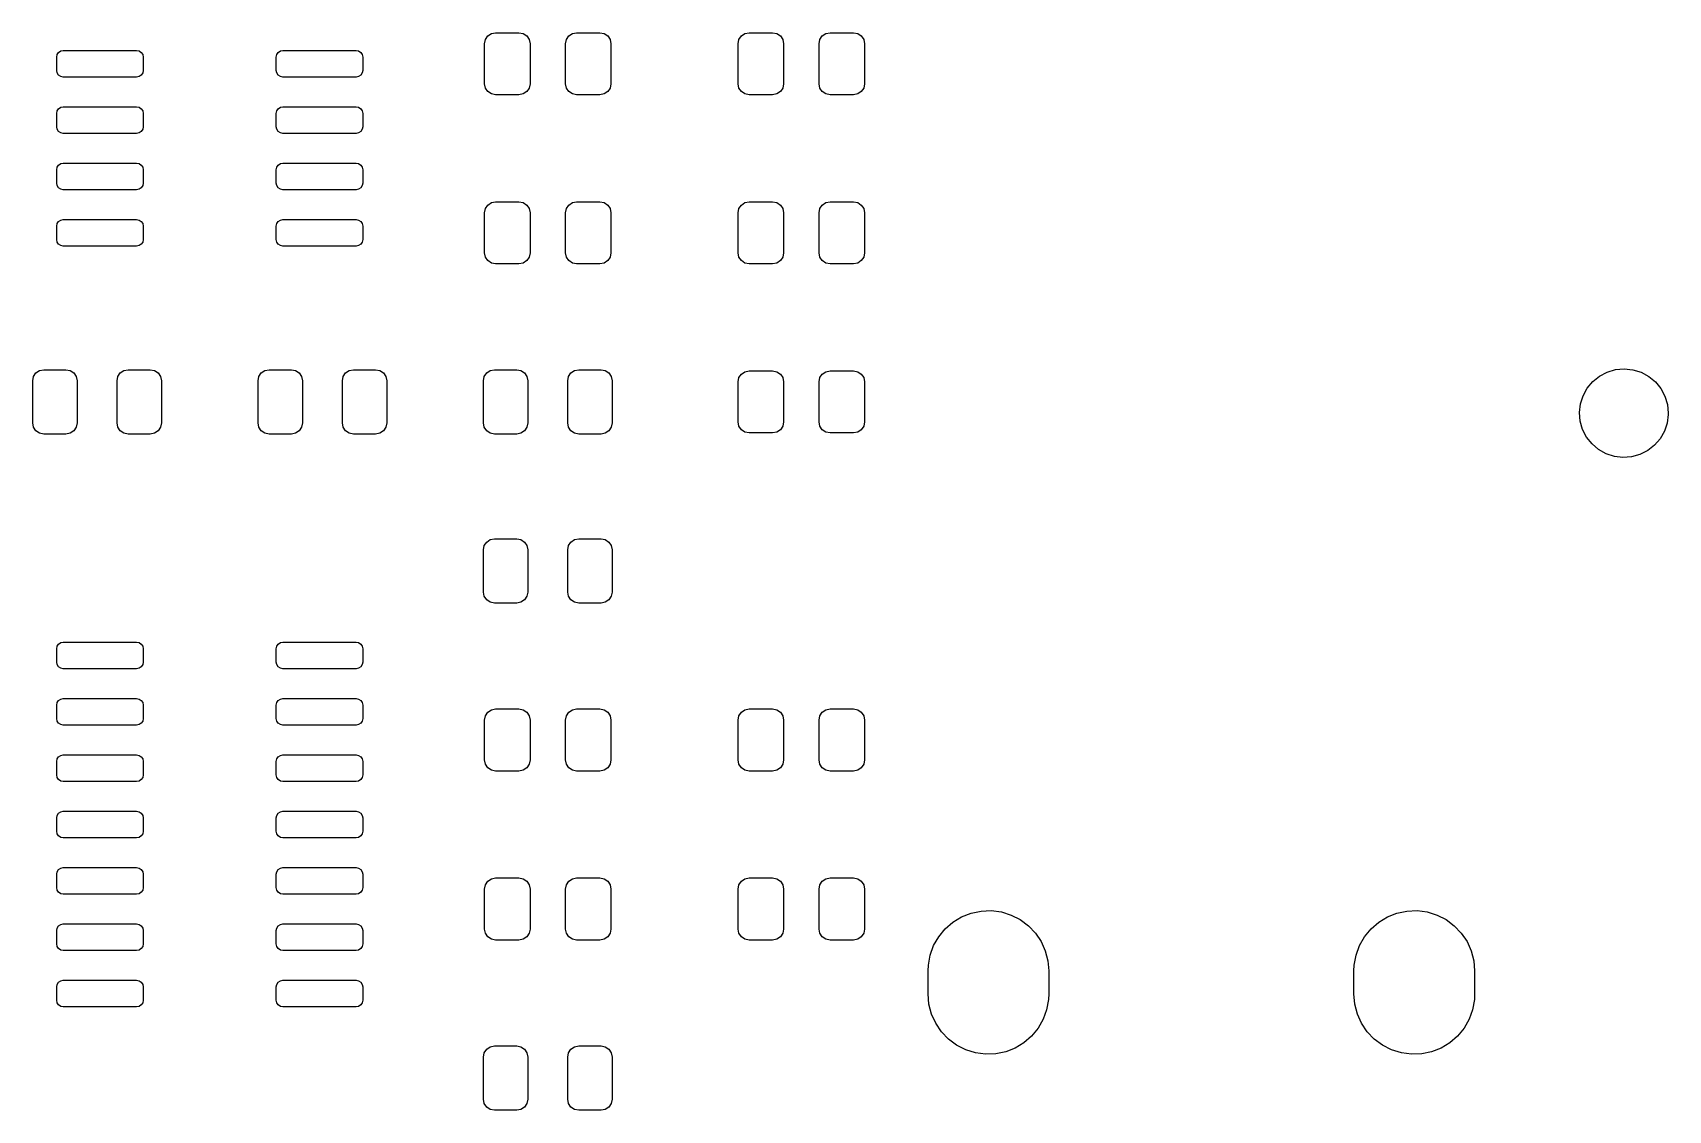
# Model space of a CAD drawing. Extents: x 125 to 290, y -245 to -37.
# Drawn here: x 206.58 to 243.44, y -216.62 to -192.34 of the extents above; entities that cross this region are included whole.
import ezdxf

# ---------------------------------------------------------------- set-up
doc = ezdxf.new("R2010")
doc.units = 0
doc.layers.add('BLACK', color=7, linetype='CONTINUOUS')

msp = doc.modelspace()

# ---------------------------------------------------------------- linework, layer by layer
at = {"layer": 'BLACK', "linetype": 'CONTINUOUS'}
for p, q in [((216.78, -192.494), (216.834, -192.413)), ((216.834, -192.413), (216.915, -192.359)), ((216.915, -192.359), (217.011, -192.34)), ((217.011, -192.34), (217.536, -192.34)), ((217.536, -192.34), (217.632, -192.359)), ((217.632, -192.359), (217.713, -192.413)), ((217.713, -192.413), (217.767, -192.494)), ((218.605, -192.494), (218.659, -192.413)), ((218.659, -192.413), (218.74, -192.359)), ((218.74, -192.359), (218.836, -192.34)), ((218.836, -192.34), (219.361, -192.34)), ((219.361, -192.34), (219.457, -192.359)), ((219.457, -192.359), (219.538, -192.413)), ((219.538, -192.413), (219.592, -192.494)), ((222.495, -192.494), (222.549, -192.413)), ((222.549, -192.413), (222.63, -192.359)), ((222.63, -192.359), (222.726, -192.34)), ((222.726, -192.34), (223.251, -192.34)), ((223.251, -192.34), (223.347, -192.359)), ((223.347, -192.359), (223.428, -192.413)), ((223.428, -192.413), (223.482, -192.494)), ((224.32, -192.494), (224.374, -192.413)), ((224.374, -192.413), (224.455, -192.359)), ((224.455, -192.359), (224.551, -192.34)), ((224.551, -192.34), (225.076, -192.34)), ((225.076, -192.34), (225.172, -192.359)), ((225.172, -192.359), (225.253, -192.413)), ((225.253, -192.413), (225.307, -192.494)), ((207.127, -192.833), (207.16, -192.784)), ((207.16, -192.784), (207.209, -192.751)), ((207.209, -192.751), (207.266, -192.74)), ((207.266, -192.74), (208.916, -192.74)), ((208.916, -192.74), (208.973, -192.751)), ((208.973, -192.751), (209.022, -192.784)), ((209.022, -192.784), (209.055, -192.833)), ((212.077, -192.833), (212.11, -192.784)), ((212.11, -192.784), (212.159, -192.751)), ((212.159, -192.751), (212.216, -192.74)), ((212.216, -192.74), (213.866, -192.74)), ((213.866, -192.74), (213.923, -192.751)), ((213.923, -192.751), (213.972, -192.784)), ((213.972, -192.784), (214.005, -192.833)), ((216.761, -192.59), (216.78, -192.494)), ((216.761, -193.49), (216.761, -192.59)), ((217.767, -192.494), (217.786, -192.59)), ((217.786, -192.59), (217.786, -193.49)), ((218.586, -192.59), (218.605, -192.494)), ((218.586, -193.49), (218.586, -192.59)), ((219.592, -192.494), (219.611, -192.59)), ((219.611, -192.59), (219.611, -193.49)), ((222.476, -192.59), (222.495, -192.494)), ((222.476, -193.49), (222.476, -192.59)), ((223.482, -192.494), (223.501, -192.59)), ((223.501, -192.59), (223.501, -193.49)), ((224.301, -192.59), (224.32, -192.494)), ((224.301, -193.49), (224.301, -192.59)), ((225.307, -192.494), (225.326, -192.59)), ((225.326, -192.59), (225.326, -193.49)), ((207.116, -192.89), (207.127, -192.833)), ((207.116, -193.19), (207.116, -192.89)), ((209.055, -192.833), (209.066, -192.89)), ((209.066, -192.89), (209.066, -193.19)), ((212.066, -192.89), (212.077, -192.833)), ((212.066, -193.19), (212.066, -192.89)), ((214.005, -192.833), (214.016, -192.89)), ((214.016, -192.89), (214.016, -193.19)), ((207.127, -193.247), (207.116, -193.19)), ((207.16, -193.296), (207.127, -193.247)), ((207.209, -193.329), (207.16, -193.296)), ((207.266, -193.34), (207.209, -193.329)), ((208.916, -193.34), (207.266, -193.34)), ((208.973, -193.329), (208.916, -193.34)), ((209.022, -193.296), (208.973, -193.329)), ((209.055, -193.247), (209.022, -193.296)), ((209.066, -193.19), (209.055, -193.247)), ((212.077, -193.247), (212.066, -193.19)), ((212.11, -193.296), (212.077, -193.247)), ((212.159, -193.329), (212.11, -193.296)), ((212.216, -193.34), (212.159, -193.329)), ((213.866, -193.34), (212.216, -193.34)), ((213.923, -193.329), (213.866, -193.34)), ((213.972, -193.296), (213.923, -193.329)), ((214.005, -193.247), (213.972, -193.296)), ((214.016, -193.19), (214.005, -193.247)), ((216.78, -193.586), (216.761, -193.49)), ((217.786, -193.49), (217.767, -193.586)), ((218.605, -193.586), (218.586, -193.49)), ((219.611, -193.49), (219.592, -193.586)), ((222.495, -193.586), (222.476, -193.49)), ((223.501, -193.49), (223.482, -193.586)), ((224.32, -193.586), (224.301, -193.49)), ((225.326, -193.49), (225.307, -193.586)), ((216.834, -193.667), (216.78, -193.586)), ((216.915, -193.721), (216.834, -193.667)), ((217.011, -193.74), (216.915, -193.721)), ((217.536, -193.74), (217.011, -193.74)), ((217.632, -193.721), (217.536, -193.74)), ((217.713, -193.667), (217.632, -193.721)), ((217.767, -193.586), (217.713, -193.667)), ((218.659, -193.667), (218.605, -193.586)), ((218.74, -193.721), (218.659, -193.667)), ((218.836, -193.74), (218.74, -193.721)), ((219.361, -193.74), (218.836, -193.74)), ((219.457, -193.721), (219.361, -193.74)), ((219.538, -193.667), (219.457, -193.721)), ((219.592, -193.586), (219.538, -193.667)), ((222.549, -193.667), (222.495, -193.586)), ((222.63, -193.721), (222.549, -193.667)), ((222.726, -193.74), (222.63, -193.721)), ((223.251, -193.74), (222.726, -193.74)), ((223.347, -193.721), (223.251, -193.74)), ((223.428, -193.667), (223.347, -193.721)), ((223.482, -193.586), (223.428, -193.667)), ((224.374, -193.667), (224.32, -193.586)), ((224.455, -193.721), (224.374, -193.667)), ((224.551, -193.74), (224.455, -193.721)), ((225.076, -193.74), (224.551, -193.74)), ((225.172, -193.721), (225.076, -193.74)), ((225.253, -193.667), (225.172, -193.721)), ((225.307, -193.586), (225.253, -193.667)), ((207.116, -194.16), (207.127, -194.103)), ((207.116, -194.46), (207.116, -194.16)), ((207.127, -194.103), (207.16, -194.054)), ((207.16, -194.054), (207.209, -194.021)), ((207.209, -194.021), (207.266, -194.01)), ((207.266, -194.01), (208.916, -194.01)), ((208.916, -194.01), (208.973, -194.021)), ((208.973, -194.021), (209.022, -194.054)), ((209.022, -194.054), (209.055, -194.103)), ((209.055, -194.103), (209.066, -194.16)), ((209.066, -194.16), (209.066, -194.46)), ((212.066, -194.16), (212.077, -194.103)), ((212.066, -194.46), (212.066, -194.16)), ((212.077, -194.103), (212.11, -194.054)), ((212.11, -194.054), (212.159, -194.021)), ((212.159, -194.021), (212.216, -194.01)), ((212.216, -194.01), (213.866, -194.01)), ((213.866, -194.01), (213.923, -194.021)), ((213.923, -194.021), (213.972, -194.054)), ((213.972, -194.054), (214.005, -194.103)), ((214.005, -194.103), (214.016, -194.16)), ((214.016, -194.16), (214.016, -194.46)), ((207.127, -194.517), (207.116, -194.46)), ((207.16, -194.566), (207.127, -194.517)), ((207.209, -194.599), (207.16, -194.566)), ((207.266, -194.61), (207.209, -194.599)), ((208.916, -194.61), (207.266, -194.61)), ((208.973, -194.599), (208.916, -194.61)), ((209.022, -194.566), (208.973, -194.599)), ((209.055, -194.517), (209.022, -194.566)), ((209.066, -194.46), (209.055, -194.517)), ((212.077, -194.517), (212.066, -194.46)), ((212.11, -194.566), (212.077, -194.517)), ((212.159, -194.599), (212.11, -194.566)), ((212.216, -194.61), (212.159, -194.599)), ((213.866, -194.61), (212.216, -194.61)), ((213.923, -194.599), (213.866, -194.61)), ((213.972, -194.566), (213.923, -194.599)), ((214.005, -194.517), (213.972, -194.566)), ((214.016, -194.46), (214.005, -194.517)), ((207.116, -195.43), (207.127, -195.373)), ((207.127, -195.373), (207.16, -195.324)), ((207.16, -195.324), (207.209, -195.291)), ((207.209, -195.291), (207.266, -195.28)), ((207.266, -195.28), (208.916, -195.28)), ((208.916, -195.28), (208.973, -195.291)), ((208.973, -195.291), (209.022, -195.324)), ((209.022, -195.324), (209.055, -195.373)), ((209.055, -195.373), (209.066, -195.43)), ((212.066, -195.43), (212.077, -195.373)), ((212.077, -195.373), (212.11, -195.324)), ((212.11, -195.324), (212.159, -195.291)), ((212.159, -195.291), (212.216, -195.28)), ((212.216, -195.28), (213.866, -195.28)), ((213.866, -195.28), (213.923, -195.291)), ((213.923, -195.291), (213.972, -195.324)), ((213.972, -195.324), (214.005, -195.373)), ((214.005, -195.373), (214.016, -195.43)), ((207.116, -195.73), (207.116, -195.43)), ((207.127, -195.787), (207.116, -195.73)), ((209.066, -195.73), (209.055, -195.787)), ((209.066, -195.43), (209.066, -195.73)), ((212.066, -195.73), (212.066, -195.43)), ((212.077, -195.787), (212.066, -195.73)), ((214.016, -195.73), (214.005, -195.787)), ((214.016, -195.43), (214.016, -195.73)), ((207.16, -195.836), (207.127, -195.787)), ((207.209, -195.869), (207.16, -195.836)), ((207.266, -195.88), (207.209, -195.869)), ((208.916, -195.88), (207.266, -195.88)), ((208.973, -195.869), (208.916, -195.88)), ((209.022, -195.836), (208.973, -195.869)), ((209.055, -195.787), (209.022, -195.836)), ((212.11, -195.836), (212.077, -195.787)), ((212.159, -195.869), (212.11, -195.836)), ((212.216, -195.88), (212.159, -195.869)), ((213.866, -195.88), (212.216, -195.88)), ((213.923, -195.869), (213.866, -195.88)), ((213.972, -195.836), (213.923, -195.869)), ((214.005, -195.787), (213.972, -195.836)), ((216.761, -196.4), (216.78, -196.304)), ((216.761, -197.3), (216.761, -196.4)), ((216.78, -196.304), (216.834, -196.223)), ((216.834, -196.223), (216.915, -196.169)), ((216.915, -196.169), (217.011, -196.15)), ((217.011, -196.15), (217.536, -196.15)), ((217.536, -196.15), (217.632, -196.169)), ((217.632, -196.169), (217.713, -196.223)), ((217.713, -196.223), (217.767, -196.304)), ((217.767, -196.304), (217.786, -196.4)), ((217.786, -196.4), (217.786, -197.3)), ((218.586, -196.4), (218.605, -196.304)), ((218.586, -197.3), (218.586, -196.4)), ((218.605, -196.304), (218.659, -196.223)), ((218.659, -196.223), (218.74, -196.169)), ((218.74, -196.169), (218.836, -196.15)), ((218.836, -196.15), (219.361, -196.15)), ((219.361, -196.15), (219.457, -196.169)), ((219.457, -196.169), (219.538, -196.223)), ((219.538, -196.223), (219.592, -196.304)), ((219.592, -196.304), (219.611, -196.4)), ((219.611, -196.4), (219.611, -197.3)), ((222.476, -196.4), (222.495, -196.304)), ((222.476, -197.3), (222.476, -196.4)), ((222.495, -196.304), (222.549, -196.223)), ((222.549, -196.223), (222.63, -196.169)), ((222.63, -196.169), (222.726, -196.15)), ((222.726, -196.15), (223.251, -196.15)), ((223.251, -196.15), (223.347, -196.169)), ((223.347, -196.169), (223.428, -196.223)), ((223.428, -196.223), (223.482, -196.304)), ((223.482, -196.304), (223.501, -196.4)), ((223.501, -196.4), (223.501, -197.3)), ((224.301, -196.4), (224.32, -196.304)), ((224.301, -197.3), (224.301, -196.4)), ((224.32, -196.304), (224.374, -196.223)), ((224.374, -196.223), (224.455, -196.169)), ((224.455, -196.169), (224.551, -196.15)), ((224.551, -196.15), (225.076, -196.15)), ((225.076, -196.15), (225.172, -196.169)), ((225.172, -196.169), (225.253, -196.223)), ((225.253, -196.223), (225.307, -196.304)), ((225.307, -196.304), (225.326, -196.4)), ((225.326, -196.4), (225.326, -197.3)), ((207.116, -196.7), (207.127, -196.643)), ((207.116, -197), (207.116, -196.7)), ((207.127, -196.643), (207.16, -196.594)), ((207.16, -196.594), (207.209, -196.561)), ((207.209, -196.561), (207.266, -196.55)), ((207.266, -196.55), (208.916, -196.55)), ((208.916, -196.55), (208.973, -196.561)), ((208.973, -196.561), (209.022, -196.594)), ((209.022, -196.594), (209.055, -196.643)), ((209.055, -196.643), (209.066, -196.7)), ((209.066, -196.7), (209.066, -197)), ((212.066, -196.7), (212.077, -196.643)), ((212.066, -197), (212.066, -196.7)), ((212.077, -196.643), (212.11, -196.594)), ((212.11, -196.594), (212.159, -196.561)), ((212.159, -196.561), (212.216, -196.55)), ((212.216, -196.55), (213.866, -196.55)), ((213.866, -196.55), (213.923, -196.561)), ((213.923, -196.561), (213.972, -196.594)), ((213.972, -196.594), (214.005, -196.643)), ((214.005, -196.643), (214.016, -196.7)), ((214.016, -196.7), (214.016, -197)), ((207.127, -197.057), (207.116, -197)), ((207.16, -197.106), (207.127, -197.057)), ((207.209, -197.139), (207.16, -197.106)), ((207.266, -197.15), (207.209, -197.139)), ((208.916, -197.15), (207.266, -197.15)), ((208.973, -197.139), (208.916, -197.15)), ((209.022, -197.106), (208.973, -197.139)), ((209.055, -197.057), (209.022, -197.106)), ((209.066, -197), (209.055, -197.057)), ((212.077, -197.057), (212.066, -197)), ((212.11, -197.106), (212.077, -197.057)), ((212.159, -197.139), (212.11, -197.106)), ((212.216, -197.15), (212.159, -197.139)), ((213.866, -197.15), (212.216, -197.15)), ((213.923, -197.139), (213.866, -197.15)), ((213.972, -197.106), (213.923, -197.139)), ((214.005, -197.057), (213.972, -197.106)), ((214.016, -197), (214.005, -197.057)), ((216.78, -197.396), (216.761, -197.3)), ((216.834, -197.477), (216.78, -197.396)), ((216.915, -197.531), (216.834, -197.477)), ((217.011, -197.55), (216.915, -197.531)), ((217.536, -197.55), (217.011, -197.55)), ((217.632, -197.531), (217.536, -197.55)), ((217.713, -197.477), (217.632, -197.531)), ((217.767, -197.396), (217.713, -197.477)), ((217.786, -197.3), (217.767, -197.396)), ((218.605, -197.396), (218.586, -197.3)), ((218.659, -197.477), (218.605, -197.396)), ((218.74, -197.531), (218.659, -197.477)), ((218.836, -197.55), (218.74, -197.531)), ((219.361, -197.55), (218.836, -197.55)), ((219.457, -197.531), (219.361, -197.55)), ((219.538, -197.477), (219.457, -197.531)), ((219.592, -197.396), (219.538, -197.477)), ((219.611, -197.3), (219.592, -197.396)), ((222.495, -197.396), (222.476, -197.3)), ((222.549, -197.477), (222.495, -197.396)), ((222.63, -197.531), (222.549, -197.477)), ((222.726, -197.55), (222.63, -197.531)), ((223.251, -197.55), (222.726, -197.55)), ((223.347, -197.531), (223.251, -197.55)), ((223.428, -197.477), (223.347, -197.531)), ((223.482, -197.396), (223.428, -197.477)), ((223.501, -197.3), (223.482, -197.396)), ((224.32, -197.396), (224.301, -197.3)), ((224.374, -197.477), (224.32, -197.396)), ((224.455, -197.531), (224.374, -197.477)), ((224.551, -197.55), (224.455, -197.531)), ((225.076, -197.55), (224.551, -197.55)), ((225.172, -197.531), (225.076, -197.55)), ((225.253, -197.477), (225.172, -197.531)), ((225.307, -197.396), (225.253, -197.477)), ((225.326, -197.3), (225.307, -197.396)), ((206.576, -200.185), (206.595, -200.089)), ((206.576, -201.135), (206.576, -200.185)), ((206.595, -200.089), (206.649, -200.008)), ((206.649, -200.008), (206.73, -199.954)), ((206.73, -199.954), (206.826, -199.935)), ((206.826, -199.935), (207.326, -199.935)), ((207.326, -199.935), (207.422, -199.954)), ((207.422, -199.954), (207.503, -200.008)), ((207.503, -200.008), (207.557, -200.089)), ((207.557, -200.089), (207.576, -200.185)), ((207.576, -200.185), (207.576, -201.135)), ((208.476, -200.185), (208.495, -200.089)), ((208.476, -201.135), (208.476, -200.185)), ((208.495, -200.089), (208.549, -200.008)), ((208.549, -200.008), (208.63, -199.954)), ((208.63, -199.954), (208.726, -199.935)), ((208.726, -199.935), (209.226, -199.935)), ((209.226, -199.935), (209.322, -199.954)), ((209.322, -199.954), (209.403, -200.008)), ((209.403, -200.008), (209.457, -200.089)), ((209.457, -200.089), (209.476, -200.185)), ((209.476, -200.185), (209.476, -201.135)), ((211.656, -200.185), (211.675, -200.089)), ((211.656, -201.135), (211.656, -200.185)), ((211.675, -200.089), (211.729, -200.008)), ((211.729, -200.008), (211.81, -199.954)), ((211.81, -199.954), (211.906, -199.935)), ((211.906, -199.935), (212.406, -199.935)), ((212.406, -199.935), (212.502, -199.954)), ((212.502, -199.954), (212.583, -200.008)), ((212.583, -200.008), (212.637, -200.089)), ((212.637, -200.089), (212.656, -200.185)), ((212.656, -200.185), (212.656, -201.135)), ((213.556, -200.185), (213.575, -200.089)), ((213.556, -201.135), (213.556, -200.185)), ((213.575, -200.089), (213.629, -200.008)), ((213.629, -200.008), (213.71, -199.954)), ((213.71, -199.954), (213.806, -199.935)), ((213.806, -199.935), (214.306, -199.935)), ((214.306, -199.935), (214.402, -199.954)), ((214.402, -199.954), (214.483, -200.008)), ((214.483, -200.008), (214.537, -200.089)), ((214.537, -200.089), (214.556, -200.185)), ((214.556, -200.185), (214.556, -201.135)), ((216.736, -200.185), (216.755, -200.089)), ((216.736, -201.135), (216.736, -200.185)), ((216.755, -200.089), (216.809, -200.008)), ((216.809, -200.008), (216.89, -199.954)), ((216.89, -199.954), (216.986, -199.935)), ((216.986, -199.935), (217.486, -199.935)), ((217.486, -199.935), (217.582, -199.954)), ((217.582, -199.954), (217.663, -200.008)), ((217.663, -200.008), (217.717, -200.089)), ((217.717, -200.089), (217.736, -200.185)), ((217.736, -200.185), (217.736, -201.135)), ((218.636, -200.185), (218.655, -200.089)), ((218.636, -201.135), (218.636, -200.185)), ((218.655, -200.089), (218.709, -200.008)), ((218.709, -200.008), (218.79, -199.954)), ((218.79, -199.954), (218.886, -199.935)), ((218.886, -199.935), (219.386, -199.935)), ((219.386, -199.935), (219.482, -199.954)), ((219.482, -199.954), (219.563, -200.008)), ((219.563, -200.008), (219.617, -200.089)), ((219.617, -200.089), (219.636, -200.185)), ((219.636, -200.185), (219.636, -201.135)), ((222.476, -200.21), (222.495, -200.114)), ((222.495, -200.114), (222.549, -200.033)), ((222.549, -200.033), (222.63, -199.979)), ((222.63, -199.979), (222.726, -199.96)), ((222.726, -199.96), (223.251, -199.96)), ((223.251, -199.96), (223.347, -199.979)), ((223.347, -199.979), (223.428, -200.033)), ((223.428, -200.033), (223.482, -200.114)), ((223.482, -200.114), (223.501, -200.21)), ((224.301, -200.21), (224.32, -200.114)), ((224.32, -200.114), (224.374, -200.033)), ((224.374, -200.033), (224.455, -199.979)), ((224.455, -199.979), (224.551, -199.96)), ((224.551, -199.96), (225.076, -199.96)), ((225.076, -199.96), (225.172, -199.979)), ((225.172, -199.979), (225.253, -200.033)), ((225.253, -200.033), (225.307, -200.114)), ((225.307, -200.114), (225.326, -200.21)), ((241.743, -200.2), (241.895, -200.077)), ((241.895, -200.077), (242.068, -199.987)), ((242.068, -199.987), (242.256, -199.932)), ((242.256, -199.932), (242.45, -199.914)), ((242.45, -199.914), (242.644, -199.934)), ((242.644, -199.934), (242.831, -199.992)), ((242.831, -199.992), (243.002, -200.085)), ((243.002, -200.085), (243.153, -200.209)), ((222.476, -201.11), (222.476, -200.21)), ((223.501, -200.21), (223.501, -201.11)), ((224.301, -201.11), (224.301, -200.21)), ((225.326, -200.21), (225.326, -201.11)), ((241.465, -200.706), (241.524, -200.52)), ((241.524, -200.52), (241.618, -200.349)), ((241.618, -200.349), (241.743, -200.2)), ((243.153, -200.209), (243.276, -200.361)), ((243.276, -200.361), (243.368, -200.533)), ((243.368, -200.533), (243.424, -200.72)), ((241.443, -200.9), (241.465, -200.706)), ((241.459, -201.095), (241.443, -200.9)), ((243.424, -200.72), (243.443, -200.914)), ((243.443, -200.914), (243.443, -200.942)), ((206.595, -201.231), (206.576, -201.135)), ((206.649, -201.312), (206.595, -201.231)), ((207.557, -201.231), (207.503, -201.312)), ((207.576, -201.135), (207.557, -201.231)), ((208.495, -201.231), (208.476, -201.135)), ((208.549, -201.312), (208.495, -201.231)), ((209.457, -201.231), (209.403, -201.312)), ((209.476, -201.135), (209.457, -201.231)), ((211.675, -201.231), (211.656, -201.135)), ((211.729, -201.312), (211.675, -201.231)), ((212.637, -201.231), (212.583, -201.312)), ((212.656, -201.135), (212.637, -201.231)), ((213.575, -201.231), (213.556, -201.135)), ((213.629, -201.312), (213.575, -201.231)), ((214.537, -201.231), (214.483, -201.312)), ((214.556, -201.135), (214.537, -201.231)), ((216.755, -201.231), (216.736, -201.135)), ((216.809, -201.312), (216.755, -201.231)), ((217.717, -201.231), (217.663, -201.312)), ((217.736, -201.135), (217.717, -201.231)), ((218.655, -201.231), (218.636, -201.135)), ((218.709, -201.312), (218.655, -201.231)), ((219.617, -201.231), (219.563, -201.312)), ((219.636, -201.135), (219.617, -201.231)), ((222.495, -201.206), (222.476, -201.11)), ((222.549, -201.287), (222.495, -201.206)), ((222.63, -201.341), (222.549, -201.287)), ((223.428, -201.287), (223.347, -201.341)), ((223.482, -201.206), (223.428, -201.287)), ((223.501, -201.11), (223.482, -201.206)), ((224.32, -201.206), (224.301, -201.11)), ((224.374, -201.287), (224.32, -201.206)), ((224.455, -201.341), (224.374, -201.287)), ((225.253, -201.287), (225.172, -201.341)), ((225.307, -201.206), (225.253, -201.287)), ((225.326, -201.11), (225.307, -201.206)), ((241.513, -201.282), (241.459, -201.095)), ((241.602, -201.456), (241.513, -201.282)), ((243.418, -201.136), (243.357, -201.321)), ((243.443, -200.942), (243.418, -201.136)), ((206.73, -201.366), (206.649, -201.312)), ((206.826, -201.385), (206.73, -201.366)), ((207.326, -201.385), (206.826, -201.385)), ((207.422, -201.366), (207.326, -201.385)), ((207.503, -201.312), (207.422, -201.366)), ((208.63, -201.366), (208.549, -201.312)), ((208.726, -201.385), (208.63, -201.366)), ((209.226, -201.385), (208.726, -201.385)), ((209.322, -201.366), (209.226, -201.385)), ((209.403, -201.312), (209.322, -201.366)), ((211.81, -201.366), (211.729, -201.312)), ((211.906, -201.385), (211.81, -201.366)), ((212.406, -201.385), (211.906, -201.385)), ((212.502, -201.366), (212.406, -201.385)), ((212.583, -201.312), (212.502, -201.366)), ((213.71, -201.366), (213.629, -201.312)), ((213.806, -201.385), (213.71, -201.366)), ((214.306, -201.385), (213.806, -201.385)), ((214.402, -201.366), (214.306, -201.385)), ((214.483, -201.312), (214.402, -201.366)), ((216.89, -201.366), (216.809, -201.312)), ((216.986, -201.385), (216.89, -201.366)), ((217.486, -201.385), (216.986, -201.385)), ((217.582, -201.366), (217.486, -201.385)), ((217.663, -201.312), (217.582, -201.366)), ((218.79, -201.366), (218.709, -201.312)), ((218.886, -201.385), (218.79, -201.366)), ((219.386, -201.385), (218.886, -201.385)), ((219.482, -201.366), (219.386, -201.385)), ((219.563, -201.312), (219.482, -201.366)), ((222.726, -201.36), (222.63, -201.341)), ((223.251, -201.36), (222.726, -201.36)), ((223.347, -201.341), (223.251, -201.36)), ((224.551, -201.36), (224.455, -201.341)), ((225.076, -201.36), (224.551, -201.36)), ((225.172, -201.341), (225.076, -201.36)), ((241.724, -201.609), (241.602, -201.456)), ((241.872, -201.735), (241.724, -201.609)), ((243.133, -201.638), (242.979, -201.758)), ((243.26, -201.49), (243.133, -201.638)), ((243.357, -201.321), (243.26, -201.49)), ((242.043, -201.83), (241.872, -201.735)), ((242.228, -201.891), (242.043, -201.83)), ((242.422, -201.914), (242.228, -201.891)), ((242.617, -201.899), (242.422, -201.914)), ((242.805, -201.846), (242.617, -201.899)), ((242.979, -201.758), (242.805, -201.846)), ((216.755, -203.899), (216.809, -203.818)), ((216.809, -203.818), (216.89, -203.764)), ((216.89, -203.764), (216.986, -203.745)), ((216.986, -203.745), (217.486, -203.745)), ((217.486, -203.745), (217.582, -203.764)), ((217.582, -203.764), (217.663, -203.818)), ((217.663, -203.818), (217.717, -203.899)), ((218.655, -203.899), (218.709, -203.818)), ((218.709, -203.818), (218.79, -203.764)), ((218.79, -203.764), (218.886, -203.745)), ((218.886, -203.745), (219.386, -203.745)), ((219.386, -203.745), (219.482, -203.764)), ((219.482, -203.764), (219.563, -203.818)), ((219.563, -203.818), (219.617, -203.899)), ((216.736, -203.995), (216.755, -203.899)), ((216.736, -204.945), (216.736, -203.995)), ((217.717, -203.899), (217.736, -203.995)), ((217.736, -203.995), (217.736, -204.945)), ((218.636, -203.995), (218.655, -203.899)), ((218.636, -204.945), (218.636, -203.995)), ((219.617, -203.899), (219.636, -203.995)), ((219.636, -203.995), (219.636, -204.945)), ((216.755, -205.041), (216.736, -204.945)), ((217.736, -204.945), (217.717, -205.041)), ((218.655, -205.041), (218.636, -204.945)), ((219.636, -204.945), (219.617, -205.041)), ((216.809, -205.122), (216.755, -205.041)), ((216.89, -205.176), (216.809, -205.122)), ((216.986, -205.195), (216.89, -205.176)), ((217.486, -205.195), (216.986, -205.195)), ((217.582, -205.176), (217.486, -205.195)), ((217.663, -205.122), (217.582, -205.176)), ((217.717, -205.041), (217.663, -205.122)), ((218.709, -205.122), (218.655, -205.041)), ((218.79, -205.176), (218.709, -205.122)), ((218.886, -205.195), (218.79, -205.176)), ((219.386, -205.195), (218.886, -205.195)), ((219.482, -205.176), (219.386, -205.195)), ((219.563, -205.122), (219.482, -205.176)), ((219.617, -205.041), (219.563, -205.122)), ((207.16, -206.119), (207.209, -206.086)), ((207.209, -206.086), (207.266, -206.075)), ((207.266, -206.075), (208.916, -206.075)), ((208.916, -206.075), (208.973, -206.086)), ((208.973, -206.086), (209.022, -206.119)), ((212.11, -206.119), (212.159, -206.086)), ((212.159, -206.086), (212.216, -206.075)), ((212.216, -206.075), (213.866, -206.075)), ((213.866, -206.075), (213.923, -206.086)), ((213.923, -206.086), (213.972, -206.119)), ((207.116, -206.225), (207.127, -206.168)), ((207.116, -206.525), (207.116, -206.225)), ((207.127, -206.168), (207.16, -206.119)), ((209.022, -206.119), (209.055, -206.168)), ((209.055, -206.168), (209.066, -206.225)), ((209.066, -206.225), (209.066, -206.525)), ((212.066, -206.225), (212.077, -206.168)), ((212.066, -206.525), (212.066, -206.225)), ((212.077, -206.168), (212.11, -206.119)), ((213.972, -206.119), (214.005, -206.168)), ((214.005, -206.168), (214.016, -206.225)), ((214.016, -206.225), (214.016, -206.525)), ((207.127, -206.582), (207.116, -206.525)), ((207.16, -206.631), (207.127, -206.582)), ((207.209, -206.664), (207.16, -206.631)), ((207.266, -206.675), (207.209, -206.664)), ((208.916, -206.675), (207.266, -206.675)), ((208.973, -206.664), (208.916, -206.675)), ((209.022, -206.631), (208.973, -206.664)), ((209.055, -206.582), (209.022, -206.631)), ((209.066, -206.525), (209.055, -206.582)), ((212.077, -206.582), (212.066, -206.525)), ((212.11, -206.631), (212.077, -206.582)), ((212.159, -206.664), (212.11, -206.631)), ((212.216, -206.675), (212.159, -206.664)), ((213.866, -206.675), (212.216, -206.675)), ((213.923, -206.664), (213.866, -206.675)), ((213.972, -206.631), (213.923, -206.664)), ((214.005, -206.582), (213.972, -206.631)), ((214.016, -206.525), (214.005, -206.582)), ((207.116, -207.495), (207.127, -207.438)), ((207.116, -207.795), (207.116, -207.495)), ((207.127, -207.438), (207.16, -207.389)), ((207.16, -207.389), (207.209, -207.356)), ((207.209, -207.356), (207.266, -207.345)), ((207.266, -207.345), (208.916, -207.345)), ((208.916, -207.345), (208.973, -207.356)), ((208.973, -207.356), (209.022, -207.389)), ((209.022, -207.389), (209.055, -207.438)), ((209.055, -207.438), (209.066, -207.495)), ((209.066, -207.495), (209.066, -207.795)), ((212.066, -207.495), (212.077, -207.438)), ((212.066, -207.795), (212.066, -207.495)), ((212.077, -207.438), (212.11, -207.389)), ((212.11, -207.389), (212.159, -207.356)), ((212.159, -207.356), (212.216, -207.345)), ((212.216, -207.345), (213.866, -207.345)), ((213.866, -207.345), (213.923, -207.356)), ((213.923, -207.356), (213.972, -207.389)), ((213.972, -207.389), (214.005, -207.438)), ((214.005, -207.438), (214.016, -207.495)), ((214.016, -207.495), (214.016, -207.795)), ((207.127, -207.852), (207.116, -207.795)), ((207.16, -207.901), (207.127, -207.852)), ((207.209, -207.934), (207.16, -207.901)), ((209.022, -207.901), (208.973, -207.934)), ((209.055, -207.852), (209.022, -207.901)), ((209.066, -207.795), (209.055, -207.852)), ((212.077, -207.852), (212.066, -207.795)), ((212.11, -207.901), (212.077, -207.852)), ((212.159, -207.934), (212.11, -207.901)), ((213.972, -207.901), (213.923, -207.934)), ((214.005, -207.852), (213.972, -207.901)), ((214.016, -207.795), (214.005, -207.852)), ((216.761, -207.83), (216.78, -207.734)), ((216.761, -208.73), (216.761, -207.83)), ((216.78, -207.734), (216.834, -207.653)), ((216.834, -207.653), (216.915, -207.599)), ((216.915, -207.599), (217.011, -207.58)), ((217.011, -207.58), (217.536, -207.58)), ((217.536, -207.58), (217.632, -207.599)), ((217.632, -207.599), (217.713, -207.653)), ((217.713, -207.653), (217.767, -207.734)), ((217.767, -207.734), (217.786, -207.83)), ((217.786, -207.83), (217.786, -208.73)), ((218.586, -207.83), (218.605, -207.734)), ((218.586, -208.73), (218.586, -207.83)), ((218.605, -207.734), (218.659, -207.653)), ((218.659, -207.653), (218.74, -207.599)), ((218.74, -207.599), (218.836, -207.58)), ((218.836, -207.58), (219.361, -207.58)), ((219.361, -207.58), (219.457, -207.599)), ((219.457, -207.599), (219.538, -207.653)), ((219.538, -207.653), (219.592, -207.734)), ((219.592, -207.734), (219.611, -207.83)), ((219.611, -207.83), (219.611, -208.73)), ((222.476, -207.83), (222.495, -207.734)), ((222.476, -208.73), (222.476, -207.83)), ((222.495, -207.734), (222.549, -207.653)), ((222.549, -207.653), (222.63, -207.599)), ((222.63, -207.599), (222.726, -207.58)), ((222.726, -207.58), (223.251, -207.58)), ((223.251, -207.58), (223.347, -207.599)), ((223.347, -207.599), (223.428, -207.653)), ((223.428, -207.653), (223.482, -207.734)), ((223.482, -207.734), (223.501, -207.83)), ((223.501, -207.83), (223.501, -208.73)), ((224.301, -207.83), (224.32, -207.734)), ((224.301, -208.73), (224.301, -207.83)), ((224.32, -207.734), (224.374, -207.653)), ((224.374, -207.653), (224.455, -207.599)), ((224.455, -207.599), (224.551, -207.58)), ((224.551, -207.58), (225.076, -207.58)), ((225.076, -207.58), (225.172, -207.599)), ((225.172, -207.599), (225.253, -207.653)), ((225.253, -207.653), (225.307, -207.734)), ((225.307, -207.734), (225.326, -207.83)), ((225.326, -207.83), (225.326, -208.73)), ((207.266, -207.945), (207.209, -207.934)), ((208.916, -207.945), (207.266, -207.945)), ((208.973, -207.934), (208.916, -207.945)), ((212.216, -207.945), (212.159, -207.934)), ((213.866, -207.945), (212.216, -207.945)), ((213.923, -207.934), (213.866, -207.945)), ((207.127, -208.708), (207.16, -208.659)), ((207.16, -208.659), (207.209, -208.626)), ((207.209, -208.626), (207.266, -208.615)), ((207.266, -208.615), (208.916, -208.615)), ((208.916, -208.615), (208.973, -208.626)), ((208.973, -208.626), (209.022, -208.659)), ((209.022, -208.659), (209.055, -208.708)), ((212.077, -208.708), (212.11, -208.659)), ((212.11, -208.659), (212.159, -208.626)), ((212.159, -208.626), (212.216, -208.615)), ((212.216, -208.615), (213.866, -208.615)), ((213.866, -208.615), (213.923, -208.626)), ((213.923, -208.626), (213.972, -208.659)), ((213.972, -208.659), (214.005, -208.708)), ((207.116, -208.765), (207.127, -208.708)), ((207.116, -209.065), (207.116, -208.765)), ((209.055, -208.708), (209.066, -208.765)), ((209.066, -208.765), (209.066, -209.065)), ((212.066, -208.765), (212.077, -208.708)), ((212.066, -209.065), (212.066, -208.765)), ((214.005, -208.708), (214.016, -208.765)), ((214.016, -208.765), (214.016, -209.065)), ((216.78, -208.826), (216.761, -208.73)), ((216.834, -208.907), (216.78, -208.826)), ((216.915, -208.961), (216.834, -208.907)), ((217.011, -208.98), (216.915, -208.961)), ((217.536, -208.98), (217.011, -208.98)), ((217.632, -208.961), (217.536, -208.98)), ((217.713, -208.907), (217.632, -208.961)), ((217.767, -208.826), (217.713, -208.907)), ((217.786, -208.73), (217.767, -208.826)), ((218.605, -208.826), (218.586, -208.73)), ((218.659, -208.907), (218.605, -208.826)), ((218.74, -208.961), (218.659, -208.907)), ((218.836, -208.98), (218.74, -208.961)), ((219.361, -208.98), (218.836, -208.98)), ((219.457, -208.961), (219.361, -208.98)), ((219.538, -208.907), (219.457, -208.961)), ((219.592, -208.826), (219.538, -208.907)), ((219.611, -208.73), (219.592, -208.826)), ((222.495, -208.826), (222.476, -208.73)), ((222.549, -208.907), (222.495, -208.826)), ((222.63, -208.961), (222.549, -208.907)), ((222.726, -208.98), (222.63, -208.961)), ((223.251, -208.98), (222.726, -208.98)), ((223.347, -208.961), (223.251, -208.98)), ((223.428, -208.907), (223.347, -208.961)), ((223.482, -208.826), (223.428, -208.907)), ((223.501, -208.73), (223.482, -208.826)), ((224.32, -208.826), (224.301, -208.73)), ((224.374, -208.907), (224.32, -208.826)), ((224.455, -208.961), (224.374, -208.907)), ((224.551, -208.98), (224.455, -208.961)), ((225.076, -208.98), (224.551, -208.98)), ((225.172, -208.961), (225.076, -208.98)), ((225.253, -208.907), (225.172, -208.961)), ((225.307, -208.826), (225.253, -208.907)), ((225.326, -208.73), (225.307, -208.826)), ((207.127, -209.122), (207.116, -209.065)), ((207.16, -209.171), (207.127, -209.122)), ((207.209, -209.204), (207.16, -209.171)), ((207.266, -209.215), (207.209, -209.204)), ((208.916, -209.215), (207.266, -209.215)), ((208.973, -209.204), (208.916, -209.215)), ((209.022, -209.171), (208.973, -209.204)), ((209.055, -209.122), (209.022, -209.171)), ((209.066, -209.065), (209.055, -209.122)), ((212.077, -209.122), (212.066, -209.065)), ((212.11, -209.171), (212.077, -209.122)), ((212.159, -209.204), (212.11, -209.171)), ((212.216, -209.215), (212.159, -209.204)), ((213.866, -209.215), (212.216, -209.215)), ((213.923, -209.204), (213.866, -209.215)), ((213.972, -209.171), (213.923, -209.204)), ((214.005, -209.122), (213.972, -209.171)), ((214.016, -209.065), (214.005, -209.122)), ((207.116, -210.035), (207.127, -209.978)), ((207.116, -210.335), (207.116, -210.035)), ((207.127, -209.978), (207.16, -209.929)), ((207.16, -209.929), (207.209, -209.896)), ((207.209, -209.896), (207.266, -209.885)), ((207.266, -209.885), (208.916, -209.885)), ((208.916, -209.885), (208.973, -209.896)), ((208.973, -209.896), (209.022, -209.929)), ((209.022, -209.929), (209.055, -209.978)), ((209.055, -209.978), (209.066, -210.035)), ((209.066, -210.035), (209.066, -210.335)), ((212.066, -210.035), (212.077, -209.978)), ((212.066, -210.335), (212.066, -210.035)), ((212.077, -209.978), (212.11, -209.929)), ((212.11, -209.929), (212.159, -209.896)), ((212.159, -209.896), (212.216, -209.885)), ((212.216, -209.885), (213.866, -209.885)), ((213.866, -209.885), (213.923, -209.896)), ((213.923, -209.896), (213.972, -209.929)), ((213.972, -209.929), (214.005, -209.978)), ((214.005, -209.978), (214.016, -210.035)), ((214.016, -210.035), (214.016, -210.335)), ((207.127, -210.392), (207.116, -210.335)), ((207.16, -210.441), (207.127, -210.392)), ((207.209, -210.474), (207.16, -210.441)), ((207.266, -210.485), (207.209, -210.474)), ((208.916, -210.485), (207.266, -210.485)), ((208.973, -210.474), (208.916, -210.485)), ((209.022, -210.441), (208.973, -210.474)), ((209.055, -210.392), (209.022, -210.441)), ((209.066, -210.335), (209.055, -210.392)), ((212.077, -210.392), (212.066, -210.335)), ((212.11, -210.441), (212.077, -210.392)), ((212.159, -210.474), (212.11, -210.441)), ((212.216, -210.485), (212.159, -210.474)), ((213.866, -210.485), (212.216, -210.485)), ((213.923, -210.474), (213.866, -210.485)), ((213.972, -210.441), (213.923, -210.474)), ((214.005, -210.392), (213.972, -210.441)), ((214.016, -210.335), (214.005, -210.392)), ((207.127, -211.248), (207.16, -211.199)), ((207.16, -211.199), (207.209, -211.166)), ((207.209, -211.166), (207.266, -211.155)), ((207.266, -211.155), (208.916, -211.155)), ((208.916, -211.155), (208.973, -211.166)), ((208.973, -211.166), (209.022, -211.199)), ((209.022, -211.199), (209.055, -211.248)), ((212.077, -211.248), (212.11, -211.199)), ((212.11, -211.199), (212.159, -211.166)), ((212.159, -211.166), (212.216, -211.155)), ((212.216, -211.155), (213.866, -211.155)), ((213.866, -211.155), (213.923, -211.166)), ((213.923, -211.166), (213.972, -211.199)), ((213.972, -211.199), (214.005, -211.248)), ((207.116, -211.305), (207.127, -211.248)), ((207.116, -211.605), (207.116, -211.305)), ((207.127, -211.662), (207.116, -211.605)), ((209.055, -211.248), (209.066, -211.305)), ((209.066, -211.605), (209.055, -211.662)), ((209.066, -211.305), (209.066, -211.605)), ((212.066, -211.305), (212.077, -211.248)), ((212.066, -211.605), (212.066, -211.305)), ((212.077, -211.662), (212.066, -211.605)), ((214.005, -211.248), (214.016, -211.305)), ((214.016, -211.605), (214.005, -211.662)), ((214.016, -211.305), (214.016, -211.605)), ((216.761, -211.64), (216.78, -211.544)), ((216.78, -211.544), (216.834, -211.463)), ((216.834, -211.463), (216.915, -211.409)), ((216.915, -211.409), (217.011, -211.39)), ((217.011, -211.39), (217.536, -211.39)), ((217.536, -211.39), (217.632, -211.409)), ((217.632, -211.409), (217.713, -211.463)), ((217.713, -211.463), (217.767, -211.544)), ((217.767, -211.544), (217.786, -211.64)), ((218.586, -211.64), (218.605, -211.544)), ((218.605, -211.544), (218.659, -211.463)), ((218.659, -211.463), (218.74, -211.409)), ((218.74, -211.409), (218.836, -211.39)), ((218.836, -211.39), (219.361, -211.39)), ((219.361, -211.39), (219.457, -211.409)), ((219.457, -211.409), (219.538, -211.463)), ((219.538, -211.463), (219.592, -211.544)), ((219.592, -211.544), (219.611, -211.64)), ((222.476, -211.64), (222.495, -211.544)), ((222.495, -211.544), (222.549, -211.463)), ((222.549, -211.463), (222.63, -211.409)), ((222.63, -211.409), (222.726, -211.39)), ((222.726, -211.39), (223.251, -211.39)), ((223.251, -211.39), (223.347, -211.409)), ((223.347, -211.409), (223.428, -211.463)), ((223.428, -211.463), (223.482, -211.544)), ((223.482, -211.544), (223.501, -211.64)), ((224.301, -211.64), (224.32, -211.544)), ((224.32, -211.544), (224.374, -211.463)), ((224.374, -211.463), (224.455, -211.409)), ((224.455, -211.409), (224.551, -211.39)), ((224.551, -211.39), (225.076, -211.39)), ((225.076, -211.39), (225.172, -211.409)), ((225.172, -211.409), (225.253, -211.463)), ((225.253, -211.463), (225.307, -211.544)), ((225.307, -211.544), (225.326, -211.64)), ((207.16, -211.711), (207.127, -211.662)), ((207.209, -211.744), (207.16, -211.711)), ((207.266, -211.755), (207.209, -211.744)), ((208.916, -211.755), (207.266, -211.755)), ((208.973, -211.744), (208.916, -211.755)), ((209.022, -211.711), (208.973, -211.744)), ((209.055, -211.662), (209.022, -211.711)), ((212.11, -211.711), (212.077, -211.662)), ((212.159, -211.744), (212.11, -211.711)), ((212.216, -211.755), (212.159, -211.744)), ((213.866, -211.755), (212.216, -211.755)), ((213.923, -211.744), (213.866, -211.755)), ((213.972, -211.711), (213.923, -211.744)), ((214.005, -211.662), (213.972, -211.711)), ((216.761, -212.54), (216.761, -211.64)), ((217.786, -211.64), (217.786, -212.54)), ((218.586, -212.54), (218.586, -211.64)), ((219.611, -211.64), (219.611, -212.54)), ((222.476, -212.54), (222.476, -211.64)), ((223.501, -211.64), (223.501, -212.54)), ((224.301, -212.54), (224.301, -211.64)), ((225.326, -211.64), (225.326, -212.54)), ((227.317, -212.385), (227.513, -212.266)), ((227.513, -212.266), (227.727, -212.181)), ((227.727, -212.181), (227.952, -212.134)), ((227.952, -212.134), (228.182, -212.126)), ((228.182, -212.126), (228.41, -212.156)), ((228.41, -212.156), (228.63, -212.224)), ((228.63, -212.224), (228.835, -212.328)), ((228.835, -212.328), (229.019, -212.465)), ((236.917, -212.385), (237.113, -212.266)), ((237.113, -212.266), (237.327, -212.181)), ((237.327, -212.181), (237.552, -212.134)), ((237.552, -212.134), (237.782, -212.126)), ((237.782, -212.126), (238.01, -212.156)), ((238.01, -212.156), (238.23, -212.224)), ((238.23, -212.224), (238.435, -212.328)), ((238.435, -212.328), (238.619, -212.465)), ((207.116, -212.575), (207.127, -212.518)), ((207.116, -212.875), (207.116, -212.575)), ((207.127, -212.518), (207.16, -212.469)), ((207.16, -212.469), (207.209, -212.436)), ((207.209, -212.436), (207.266, -212.425)), ((207.266, -212.425), (208.916, -212.425)), ((208.916, -212.425), (208.973, -212.436)), ((208.973, -212.436), (209.022, -212.469)), ((209.022, -212.469), (209.055, -212.518)), ((209.055, -212.518), (209.066, -212.575)), ((209.066, -212.575), (209.066, -212.875)), ((212.066, -212.575), (212.077, -212.518)), ((212.066, -212.875), (212.066, -212.575)), ((212.077, -212.518), (212.11, -212.469)), ((212.11, -212.469), (212.159, -212.436)), ((212.159, -212.436), (212.216, -212.425)), ((212.216, -212.425), (213.866, -212.425)), ((213.866, -212.425), (213.923, -212.436)), ((213.923, -212.436), (213.972, -212.469)), ((213.972, -212.469), (214.005, -212.518)), ((214.005, -212.518), (214.016, -212.575)), ((214.016, -212.575), (214.016, -212.875)), ((216.78, -212.636), (216.761, -212.54)), ((216.834, -212.717), (216.78, -212.636)), ((216.915, -212.771), (216.834, -212.717)), ((217.713, -212.717), (217.632, -212.771)), ((217.767, -212.636), (217.713, -212.717)), ((217.786, -212.54), (217.767, -212.636)), ((218.605, -212.636), (218.586, -212.54)), ((218.659, -212.717), (218.605, -212.636)), ((218.74, -212.771), (218.659, -212.717)), ((219.538, -212.717), (219.457, -212.771)), ((219.592, -212.636), (219.538, -212.717)), ((219.611, -212.54), (219.592, -212.636)), ((222.495, -212.636), (222.476, -212.54)), ((222.549, -212.717), (222.495, -212.636)), ((222.63, -212.771), (222.549, -212.717)), ((223.428, -212.717), (223.347, -212.771)), ((223.482, -212.636), (223.428, -212.717)), ((223.501, -212.54), (223.482, -212.636)), ((224.32, -212.636), (224.301, -212.54)), ((224.374, -212.717), (224.32, -212.636)), ((224.455, -212.771), (224.374, -212.717)), ((225.253, -212.717), (225.172, -212.771)), ((225.307, -212.636), (225.253, -212.717)), ((225.326, -212.54), (225.307, -212.636)), ((226.883, -212.914), (226.997, -212.714)), ((226.997, -212.714), (227.143, -212.536)), ((227.143, -212.536), (227.317, -212.385)), ((229.019, -212.465), (229.178, -212.632)), ((229.178, -212.632), (229.306, -212.823)), ((236.483, -212.914), (236.597, -212.714)), ((236.597, -212.714), (236.743, -212.536)), ((236.743, -212.536), (236.917, -212.385)), ((238.619, -212.465), (238.778, -212.632)), ((238.778, -212.632), (238.906, -212.823)), ((207.127, -212.932), (207.116, -212.875)), ((207.16, -212.981), (207.127, -212.932)), ((207.209, -213.014), (207.16, -212.981)), ((207.266, -213.025), (207.209, -213.014)), ((208.916, -213.025), (207.266, -213.025)), ((208.973, -213.014), (208.916, -213.025)), ((209.022, -212.981), (208.973, -213.014)), ((209.055, -212.932), (209.022, -212.981)), ((209.066, -212.875), (209.055, -212.932)), ((212.077, -212.932), (212.066, -212.875)), ((212.11, -212.981), (212.077, -212.932)), ((212.159, -213.014), (212.11, -212.981)), ((212.216, -213.025), (212.159, -213.014)), ((213.866, -213.025), (212.216, -213.025)), ((213.923, -213.014), (213.866, -213.025)), ((213.972, -212.981), (213.923, -213.014)), ((214.005, -212.932), (213.972, -212.981)), ((214.016, -212.875), (214.005, -212.932)), ((217.011, -212.79), (216.915, -212.771)), ((217.536, -212.79), (217.011, -212.79)), ((217.632, -212.771), (217.536, -212.79)), ((218.836, -212.79), (218.74, -212.771)), ((219.361, -212.79), (218.836, -212.79)), ((219.457, -212.771), (219.361, -212.79)), ((222.726, -212.79), (222.63, -212.771)), ((223.251, -212.79), (222.726, -212.79)), ((223.347, -212.771), (223.251, -212.79)), ((224.551, -212.79), (224.455, -212.771)), ((225.076, -212.79), (224.551, -212.79)), ((225.172, -212.771), (225.076, -212.79)), ((226.805, -213.13), (226.883, -212.914)), ((229.306, -212.823), (229.401, -213.032)), ((229.401, -213.032), (229.459, -213.255)), ((236.405, -213.13), (236.483, -212.914)), ((238.906, -212.823), (239.001, -213.032)), ((239.001, -213.032), (239.059, -213.255)), ((226.758, -213.484), (226.764, -213.356)), ((226.764, -213.356), (226.805, -213.13)), ((229.459, -213.255), (229.478, -213.484)), ((236.358, -213.484), (236.364, -213.356)), ((236.364, -213.356), (236.405, -213.13)), ((239.059, -213.255), (239.078, -213.484)), ((207.116, -213.845), (207.127, -213.788)), ((207.127, -213.788), (207.16, -213.739)), ((207.16, -213.739), (207.209, -213.706)), ((207.209, -213.706), (207.266, -213.695)), ((207.266, -213.695), (208.916, -213.695)), ((208.916, -213.695), (208.973, -213.706)), ((208.973, -213.706), (209.022, -213.739)), ((209.022, -213.739), (209.055, -213.788)), ((209.055, -213.788), (209.066, -213.845)), ((212.066, -213.845), (212.077, -213.788)), ((212.077, -213.788), (212.11, -213.739)), ((212.11, -213.739), (212.159, -213.706)), ((212.159, -213.706), (212.216, -213.695)), ((212.216, -213.695), (213.866, -213.695)), ((213.866, -213.695), (213.923, -213.706)), ((213.923, -213.706), (213.972, -213.739)), ((213.972, -213.739), (214.005, -213.788)), ((214.005, -213.788), (214.016, -213.845)), ((226.758, -214.004), (226.758, -213.484)), ((229.478, -213.484), (229.478, -214.004)), ((236.358, -214.004), (236.358, -213.484)), ((239.078, -213.484), (239.078, -214.004)), ((207.116, -214.145), (207.116, -213.845)), ((207.127, -214.202), (207.116, -214.145)), ((209.066, -214.145), (209.055, -214.202)), ((209.066, -213.845), (209.066, -214.145)), ((212.066, -214.145), (212.066, -213.845)), ((212.077, -214.202), (212.066, -214.145)), ((214.016, -214.145), (214.005, -214.202)), ((214.016, -213.845), (214.016, -214.145)), ((226.777, -214.233), (226.758, -214.004)), ((229.472, -214.132), (229.431, -214.358)), ((229.478, -214.004), (229.472, -214.132)), ((236.377, -214.233), (236.358, -214.004)), ((239.072, -214.132), (239.031, -214.358)), ((239.078, -214.004), (239.072, -214.132)), ((207.16, -214.251), (207.127, -214.202)), ((207.209, -214.284), (207.16, -214.251)), ((207.266, -214.295), (207.209, -214.284)), ((208.916, -214.295), (207.266, -214.295)), ((208.973, -214.284), (208.916, -214.295)), ((209.022, -214.251), (208.973, -214.284)), ((209.055, -214.202), (209.022, -214.251)), ((212.11, -214.251), (212.077, -214.202)), ((212.159, -214.284), (212.11, -214.251)), ((212.216, -214.295), (212.159, -214.284)), ((213.866, -214.295), (212.216, -214.295)), ((213.923, -214.284), (213.866, -214.295)), ((213.972, -214.251), (213.923, -214.284)), ((214.005, -214.202), (213.972, -214.251)), ((226.835, -214.456), (226.777, -214.233)), ((226.93, -214.665), (226.835, -214.456)), ((229.431, -214.358), (229.353, -214.574)), ((236.435, -214.456), (236.377, -214.233)), ((236.53, -214.665), (236.435, -214.456)), ((239.031, -214.358), (238.953, -214.574)), ((227.058, -214.856), (226.93, -214.665)), ((227.217, -215.023), (227.058, -214.856)), ((229.239, -214.774), (229.093, -214.952)), ((229.353, -214.574), (229.239, -214.774)), ((236.658, -214.856), (236.53, -214.665)), ((236.817, -215.023), (236.658, -214.856)), ((238.839, -214.774), (238.693, -214.952)), ((238.953, -214.574), (238.839, -214.774)), ((216.755, -215.329), (216.809, -215.248)), ((216.809, -215.248), (216.89, -215.194)), ((216.89, -215.194), (216.986, -215.175)), ((216.986, -215.175), (217.486, -215.175)), ((217.486, -215.175), (217.582, -215.194)), ((217.582, -215.194), (217.663, -215.248)), ((217.663, -215.248), (217.717, -215.329)), ((218.655, -215.329), (218.709, -215.248)), ((218.709, -215.248), (218.79, -215.194)), ((218.79, -215.194), (218.886, -215.175)), ((218.886, -215.175), (219.386, -215.175)), ((219.386, -215.175), (219.482, -215.194)), ((219.482, -215.194), (219.563, -215.248)), ((219.563, -215.248), (219.617, -215.329)), ((227.401, -215.16), (227.217, -215.023)), ((227.606, -215.264), (227.401, -215.16)), ((227.826, -215.332), (227.606, -215.264)), ((228.723, -215.222), (228.509, -215.307)), ((228.919, -215.103), (228.723, -215.222)), ((229.093, -214.952), (228.919, -215.103)), ((237.001, -215.16), (236.817, -215.023)), ((237.206, -215.264), (237.001, -215.16)), ((237.426, -215.332), (237.206, -215.264)), ((238.323, -215.222), (238.109, -215.307)), ((238.519, -215.103), (238.323, -215.222)), ((238.693, -214.952), (238.519, -215.103)), ((216.736, -215.425), (216.755, -215.329)), ((216.736, -216.375), (216.736, -215.425)), ((217.717, -215.329), (217.736, -215.425)), ((217.736, -215.425), (217.736, -216.375)), ((218.636, -215.425), (218.655, -215.329)), ((218.636, -216.375), (218.636, -215.425)), ((219.617, -215.329), (219.636, -215.425)), ((219.636, -215.425), (219.636, -216.375)), ((228.054, -215.362), (227.826, -215.332)), ((228.284, -215.354), (228.054, -215.362)), ((228.509, -215.307), (228.284, -215.354)), ((237.654, -215.362), (237.426, -215.332)), ((237.884, -215.354), (237.654, -215.362)), ((238.109, -215.307), (237.884, -215.354)), ((216.755, -216.471), (216.736, -216.375)), ((217.736, -216.375), (217.717, -216.471)), ((218.655, -216.471), (218.636, -216.375)), ((219.636, -216.375), (219.617, -216.471)), ((216.809, -216.552), (216.755, -216.471)), ((216.89, -216.606), (216.809, -216.552)), ((216.986, -216.625), (216.89, -216.606)), ((217.486, -216.625), (216.986, -216.625)), ((217.582, -216.606), (217.486, -216.625)), ((217.663, -216.552), (217.582, -216.606)), ((217.717, -216.471), (217.663, -216.552)), ((218.709, -216.552), (218.655, -216.471)), ((218.79, -216.606), (218.709, -216.552)), ((218.886, -216.625), (218.79, -216.606)), ((219.386, -216.625), (218.886, -216.625)), ((219.482, -216.606), (219.386, -216.625)), ((219.563, -216.552), (219.482, -216.606)), ((219.617, -216.471), (219.563, -216.552))]:
    msp.add_line(p, q, dxfattribs=at)

doc.saveas('drawing.dxf')
